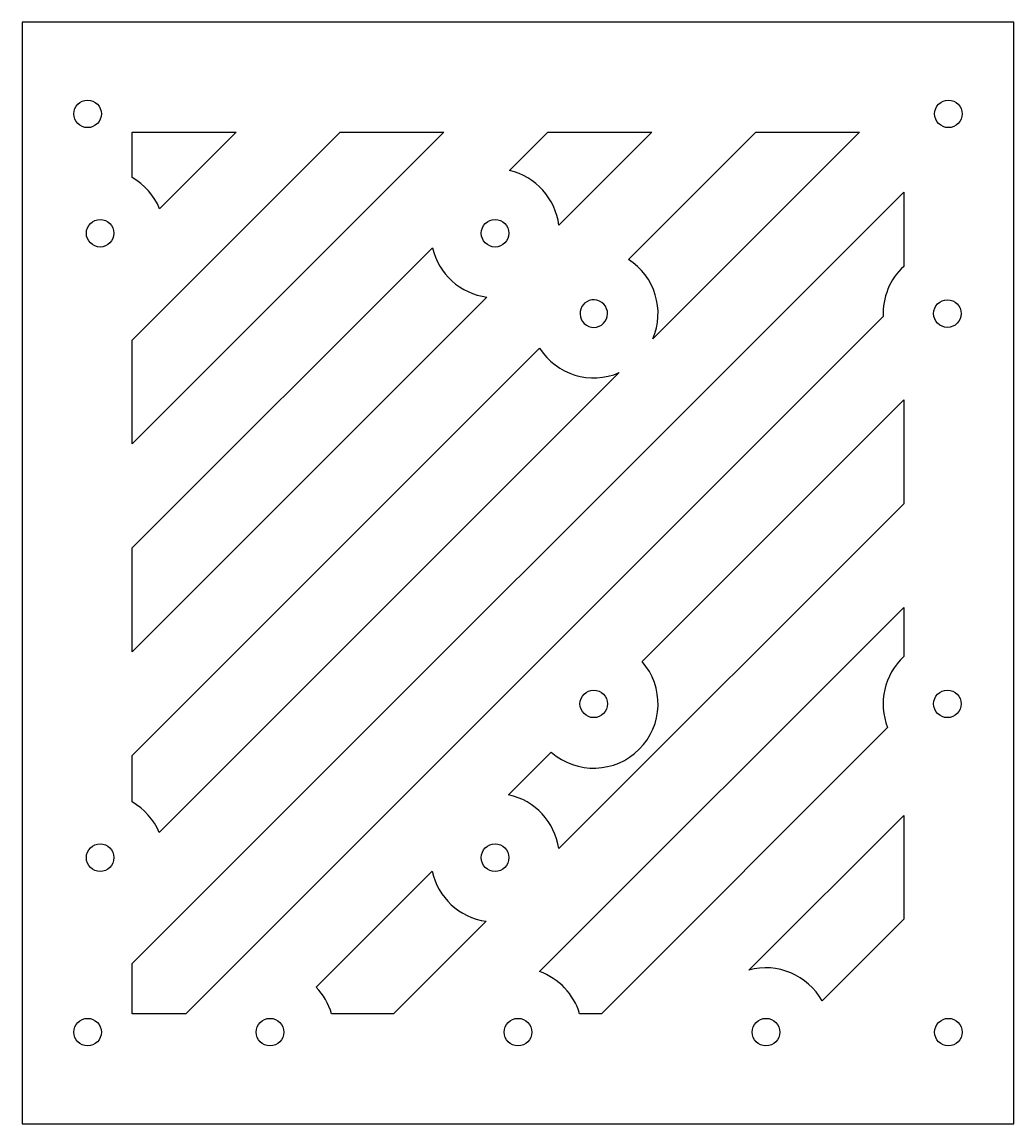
# Model space of a CAD drawing. Header units: millimetres. Extents: x -54 to 54, y -60 to 60.
import ezdxf

# ---------------------------------------------------------------- set-up
doc = ezdxf.new("R2010")
doc.units = ezdxf.units.MM

msp = doc.modelspace()

# ---------------------------------------------------------------- linework, layer by layer
for points in [[(-53.99999999999998, -60), (54, -60), (54, 60), (-54, 60)], [(-8.058874503045727, 48), (-41.99999999999999, 14.0588745030457), (-41.99999999999999, 25.37258300203048), (-19.37258300203048, 48)]]:
    msp.add_lwpolyline(points, close=True)
for points in [[(-42, 43.06217782649108), (-42, 48), (-30.68629150101524, 48), (-39.02544316920998, 39.66084833180525, 0.1658125789152305)], [(-0.9247194504770506, 43.82044655358392), (3.254833995939032, 48), (14.56854249492379, 48), (4.44492311087626, 37.87638061595246, 0.3143521916693598)], [(12.02628679589767, 34.1440358019891), (25.88225099390856, 48), (37.19595949289332, 48), (14.68062326095418, 25.48466376806086, 0.3670440001640804)], [(39.75714660121542, 27.93377011035258), (-36.17662350913713, -48), (-41.99999999999998, -48), (-41.99999999999998, -42.50966799187809), (42, 41.49033200812192), (42, 33.39174095030077, 0.2210408089234882)], [(-9.32044655358389, 35.42471945047708, 0.3143521916693598), (-3.376380615952435, 30.05507688912377), (-41.99999999999999, -8.568542494923816), (-41.99999999999999, 2.745166004060947)], [(7.12960487602386, 29.24735388211529, 34.45242656477539), (7.252646117884751, 29.37039512397618)], [(2.355964198010944, 24.47371320410237, 0.3670440001640799), (11.01533623193918, 21.81937673904586), (-39.06018283736325, -28.25614233025659, 0.1625121760513226), (-41.99999999999998, -24.93782217350889), (-41.99999999999999, -19.88225099390858)], [(13.50802937909792, -9.629055610749697), (41.99999999999999, 18.86291501015239), (41.99999999999999, 7.549206511167625), (4.431027441703005, -30.01976604712938, 0.3141101344274537), (-1.02095445274334, -24.15803944259098), (3.629055610749775, -19.50802937909785, 0.9375882722191716)], [(2.35607923683418, -43.40842275098297), (41.99999999999999, -3.764501987817148), (41.99999999999999, -9.108259049699221, 0.3101710830241624), (40.24433993003855, -16.83387055676336), (9.078210486801922, -48), (6.708203932499372, -48, 0.2388314391049645)], [(25.14038893822104, -43.25153004756565), (41.99999999999999, -26.39191898578668), (41.99999999999999, -37.70562748477144), (33.114105056558, -46.59152242821344, 0.3456332398799297)], [(-9.341960557408955, -32.47904554725659, 0.3141101344274535), (-3.480233952870561, -37.93102744170294), (-13.5492065111676, -48), (-20.29179606750063, -48, 0.1210354847272292), (-21.98218463662473, -45.11926962647238)]]:
    msp.add_lwpolyline(points, format="xyb", close=True)
for centre in [(-46.86084058391926, 49.99999999999996), (46.86084058391924, 49.99999999999994), (-45.49999999999997, 37), (-2.49999999999997, 37), (46.75000000000003, 28.25000000000002), (8.250000000000039, -14.24999999999997), (46.75000000000003, -14.24999999999997), (-45.49999999999996, -30.99999999999997), (-2.499999999999962, -30.99999999999997), (-46.86084058391918, -50.0000000000001), (-27, -50), (0, -50), (27, -50), (46.86084058391933, -50.00000000000003)]:
    msp.add_circle(centre, 1.5)

doc.saveas('drawing.dxf')
